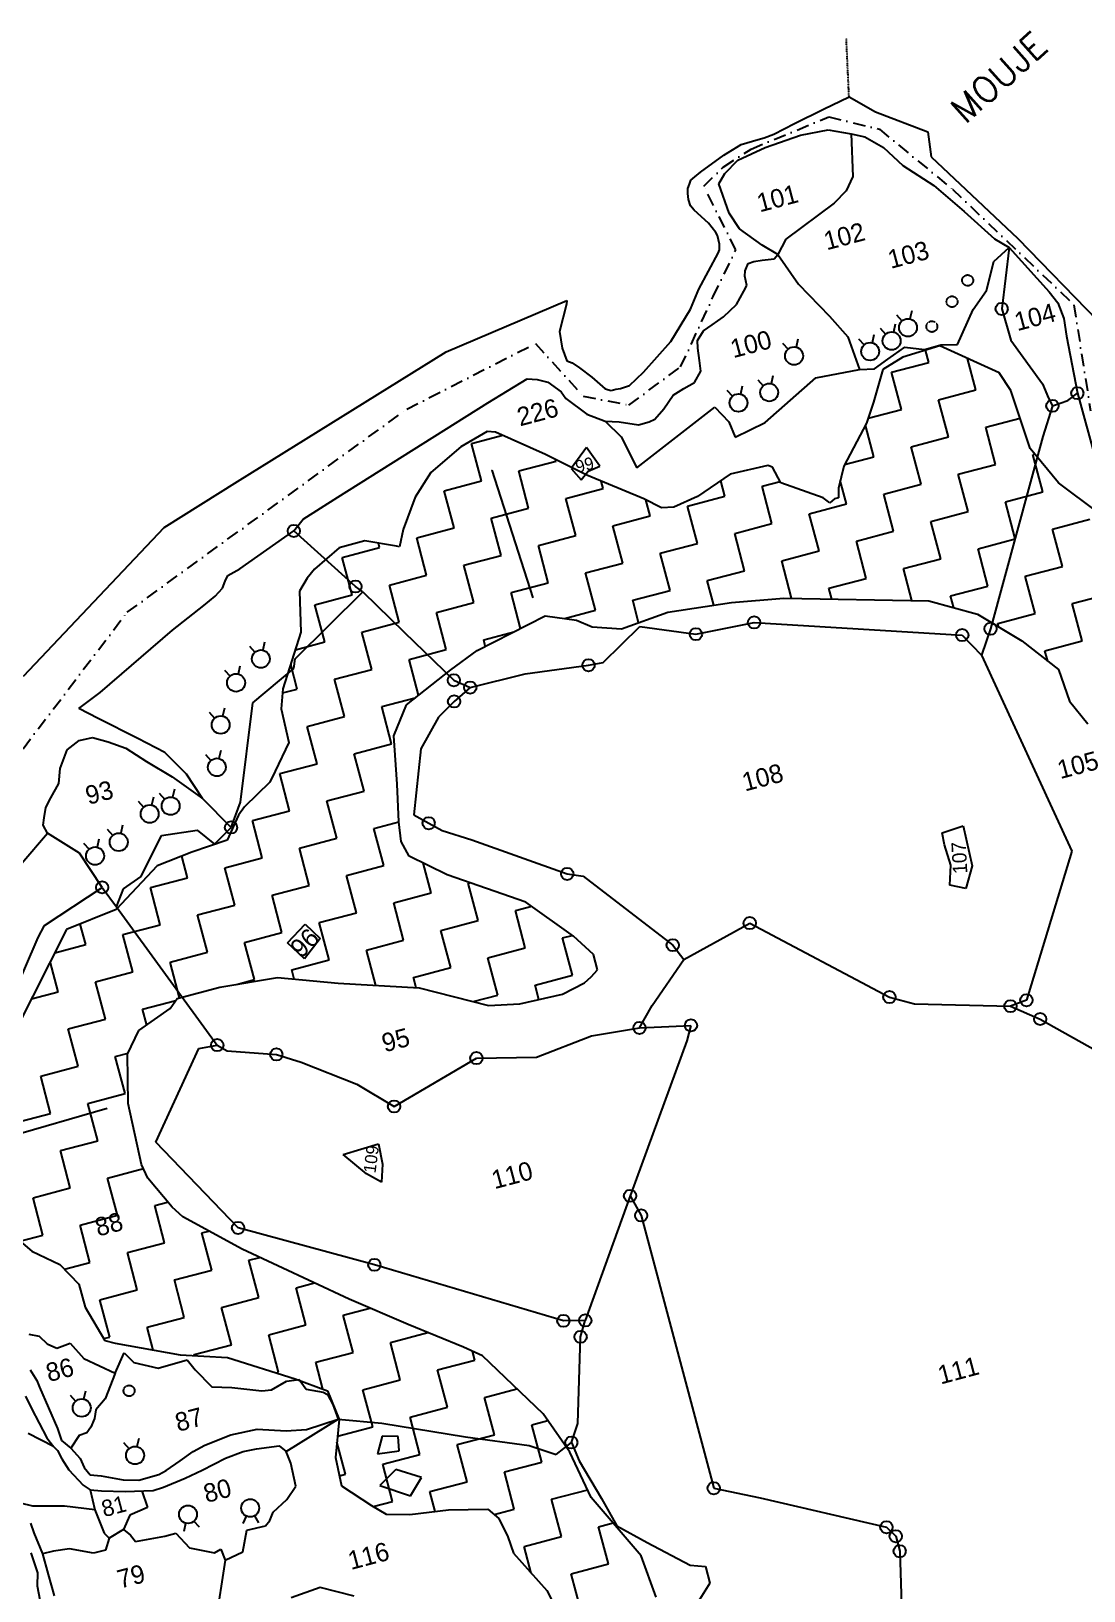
# Model space of a CAD drawing. Header units: metres. Extents: x 330937 to 336084, y 1797906 to 1802493.
# Drawn here: x 333098 to 334177, y 1800894 to 1802493 of the extents above; entities that cross this region are included whole.
import ezdxf
from ezdxf.enums import TextEntityAlignment as Align

# ---------------------------------------------------------------- set-up
doc = ezdxf.new("R2010")
doc.units = ezdxf.units.M
doc.header["$MEASUREMENT"] = 0
for name, pattern in [('ACAD_ISO02W100', [15, 12, -3]), ('DASHDOT', [25.4, 12.7, -6.35, 0, -6.35]), ('DIVIDE', [31.75, 12.7, -6.35, 0, -6.35, 0, -6.35])]:
    doc.linetypes.add(name, pattern=pattern)
for name, color, linetype in [('OFF', 1, 'Continuous'), ('POLY_HATCH', 12, 'Continuous'), ('POLY_PARCEL', 6, 'Continuous'), ('POLY_WATER', 4, 'Continuous'), ('SYM_ABADI', 1, 'Continuous'), ('SYM_ARROW', 1, 'Continuous'), ('TEXT_MAPOUT', 7, 'Continuous'), ('TEXT_PARCEL', 7, 'Continuous'), ('V_BOUND_STREAM_LINE', 7, 'DASHDOT'), ('V_DIVIDE_LINE', 7, 'DIVIDE')]:
    doc.layers.add(name, color=color, linetype=linetype)
doc.styles.get("Standard").update_dxf_attribs({"font": 'simplex.shx'})
doc.styles.add('TEXT_MAP', font='', dxfattribs={"height": 0.4})
doc.styles.get('TEXT_MAP').set_extended_font_data('Kruti Dev 050')

msp = doc.modelspace()

# ---------------------------------------------------------------- linework, layer by layer
for p, q in [((333985.2, 1802201.9), (333990.8, 1802195.7)), ((334000.8, 1802206), (333999, 1802197.8)), ((333962.1, 1802181.6), (333960.2, 1802173.4)), ((333968.4, 1802188.3), (333974, 1802182.1)), ((333984, 1802192.5), (333982.2, 1802184.3)), ((333868.4, 1802173), (333874.1, 1802166.7)), ((333884.1, 1802177.1), (333882.2, 1802168.9)), ((333946.4, 1802177.5), (333952.1, 1802171.3)), ((333842.9, 1802135.5), (333848.5, 1802129.3)), ((333858.5, 1802139.6), (333856.7, 1802131.4)), ((333811.4, 1802124.8), (333817, 1802118.6)), ((333827, 1802128.9), (333825.2, 1802120.7)), ((333321.6, 1801862.2), (333327.2, 1801856)), ((333337.2, 1801866.4), (333335.4, 1801858.2)), ((333296.2, 1801837.8), (333301.8, 1801831.6)), ((333311.8, 1801841.9), (333310, 1801833.7)), ((333280.4, 1801794.6), (333286, 1801788.4)), ((333296, 1801798.8), (333294.2, 1801790.6)), ((333276.5, 1801751.1), (333282.2, 1801744.9)), ((333292.2, 1801755.3), (333290.3, 1801747.1)), ((333244.8, 1801715.5), (333242.9, 1801707.3)), ((333207.6, 1801703.4), (333213.2, 1801697.1)), ((333223.2, 1801707.5), (333221.4, 1801699.3)), ((333229.1, 1801711.4), (333234.8, 1801705.2)), ((333175.9, 1801674.5), (333181.5, 1801668.2)), ((333191.5, 1801678.6), (333189.7, 1801670.4)), ((333151.6, 1801660.2), (333157.3, 1801654)), ((333167.3, 1801664.3), (333165.4, 1801656.1)), ((333137.8, 1801094.4), (333143.5, 1801088.1)), ((333153.5, 1801098.5), (333151.6, 1801090.3)), ((333192.5, 1801045.6), (333198.2, 1801039.4)), ((333208.2, 1801049.7), (333206.4, 1801041.5)), ((333254.7, 1800954.9), (333256.6, 1800963.1)), ((333270.4, 1800958.9), (333264.8, 1800965.2)), ((333315.1, 1800962.7), (333318.6, 1800970.3)), ((333331.3, 1800963.4), (333327.1, 1800970.6))]:
    msp.add_line(p, q)
at = {"linetype": 'ACAD_ISO02W100', "ltscale": 0.03}
for centre in [(334058.2, 1802237.3), (334042.2, 1802215.5), (334021.5, 1802190), (333198.3, 1801098.8)]:
    msp.add_circle(centre, 5.61, dxfattribs=at)
for centre, radius in [((334093.1, 1802208.1), 6.28), ((333997, 1802188.9), 9.19), ((333980.2, 1802175.3), 9.19), ((333880.2, 1802159.9), 9.19), ((333958.2, 1802164.4), 9.19), ((333854.7, 1802122.5), 9.19), ((333823.2, 1802111.8), 9.19), ((334145.1, 1802108.7), 6.28), ((334170.7, 1802121.7), 6.28), ((333367.2, 1801980.4), 6.28), ((333430.5, 1801923.5), 6.28), ((333839.2, 1801886.7), 6.28), ((333779.6, 1801874.6), 6.28), ((334052.7, 1801873.7), 6.28), ((334081.6, 1801880.2), 6.28), ((333333.4, 1801849.2), 9.19), ((333669.5, 1801842.7), 6.28), ((333308, 1801824.8), 9.19), ((333531.3, 1801827.3), 6.28), ((333531.6, 1801805.6), 6.28), ((333548.1, 1801819.8), 6.28), ((333292.2, 1801781.6), 9.19), ((333288.3, 1801738.1), 9.19), ((333219.4, 1801690.3), 9.19), ((333240.9, 1801698.4), 9.19), ((333302.8, 1801676.5), 6.28), ((333505.5, 1801680.7), 6.28), ((333187.7, 1801661.4), 9.19), ((333163.4, 1801647.2), 9.19), ((333647.6, 1801628.8), 6.28), ((333170.7, 1801615), 6.28), ((333834.7, 1801578.4), 6.28), ((333755.8, 1801555.7), 6.28), ((333978, 1801502.5), 6.28), ((334102.1, 1801493.2), 6.28), ((334118.5, 1801499.2), 6.28), ((333721.7, 1801470.9), 6.28), ((333774.5, 1801473.5), 6.28), ((334132.6, 1801480), 6.28), ((333288.7, 1801453.3), 6.28), ((333349.3, 1801443.7), 6.28), ((333554.4, 1801439.9), 6.28), ((333470, 1801390.3), 6.28), ((333712, 1801298.7), 6.28), ((333723.4, 1801278.6), 6.28), ((333310, 1801265.8), 6.28), ((333449.8, 1801227.9), 6.28), ((333643.6, 1801170.5), 6.28), ((333666.1, 1801171), 6.28), ((333661.3, 1801154.1), 6.28), ((333149.7, 1801081.3), 9.19), ((333651.8, 1801045.8), 6.28), ((333204.4, 1801032.6), 9.19), ((333797.8, 1800998.8), 6.28), ((333258.7, 1800972), 9.19), ((333322.5, 1800978.6), 9.19), ((333974.9, 1800958.9), 6.28), ((333984.5, 1800949.6), 6.28), ((333988.5, 1800934.3), 6.28)]:
    msp.add_circle(centre, radius)
at = {"layer": 'OFF'}
for p, q in [((333523.4, 1802164), (333647.3, 1802216.7)), ((333359.3, 1801036.5), (333412.7, 1801069.7))]:
    msp.add_line(p, q, dxfattribs=at)
at = {"layer": 'POLY_HATCH'}
for p, q in [((334029.6, 1802170.1), (333991.8, 1802158.7)), ((334090.5, 1802142.5), (334029.6, 1802170.1)), ((333971.1, 1802146.1), (333961.6, 1802112.6)), ((333991.8, 1802158.7), (333971.1, 1802146.1)), ((334102.4, 1802124.5), (334090.5, 1802142.5)), ((334122.3, 1802065), (334102.4, 1802124.5)), ((333961.6, 1802112.6), (333954.6, 1802091.1)), ((333565.5, 1802082.3), (333538.6, 1802066.7)), ((333574.1, 1802081.8), (333565.5, 1802082.3)), ((333954.6, 1802091.1), (333931.1, 1802046.8)), ((333538.6, 1802066.7), (333507.6, 1802040.2)), ((333625.4, 1802058.7), (333574.1, 1802081.8)), ((333667.7, 1802037.5), (333625.4, 1802058.7)), ((334151.5, 1802029.6), (334122.3, 1802065)), ((333507.6, 1802040.2), (333491.7, 1802014.9)), ((333726.2, 1802013.5), (333667.7, 1802037.5)), ((333814.8, 1802038.6), (333781.3, 1802015.6)), ((333853.3, 1802047.4), (333814.8, 1802038.6)), ((333858, 1802045.8), (333853.3, 1802047.4)), ((333866.5, 1802029.7), (333858, 1802045.8)), ((333931.1, 1802046.8), (333925.8, 1802024.3)), ((333910, 1802014.4), (333866.5, 1802029.7)), ((333925.8, 1802024.3), (333925.6, 1802014.3)), ((334191.9, 1801999.5), (334151.5, 1802029.6)), ((333491.7, 1802014.9), (333479.2, 1801982)), ((333744.2, 1802004.2), (333726.2, 1802013.5)), ((333756.8, 1802004.7), (333744.2, 1802004.2)), ((333781.3, 1802015.6), (333756.8, 1802004.7)), ((333917, 1802009.3), (333910, 1802014.4)), ((333921.6, 1802013.3), (333917, 1802009.3)), ((333925.6, 1802014.3), (333921.6, 1802013.3)), ((333440, 1801970.2), (333413.7, 1801963.2)), ((333472.5, 1801964.7), (333440, 1801970.2)), ((333479.2, 1801982), (333475.5, 1801964.1)), ((333413.7, 1801963.2), (333388.5, 1801941.1)), ((333475.5, 1801964.1), (333472.5, 1801964.7)), ((333388.5, 1801941.1), (333381, 1801932)), ((333381, 1801932), (333373.2, 1801918.7)), ((333373.2, 1801918.7), (333374.5, 1801876.8)), ((333750.9, 1801897), (333815.9, 1801907.2)), ((333815.9, 1801907.2), (333869.8, 1801911.6)), ((333869.8, 1801911.6), (334018.3, 1801908.7)), ((334018.3, 1801908.7), (334068.4, 1801895.2)), ((333555.3, 1801858), (333624.9, 1801893.3)), ((333624.9, 1801893.3), (333657.1, 1801889.1)), ((333703.2, 1801880.2), (333750.9, 1801897)), ((334068.4, 1801895.2), (334113.7, 1801867.7)), ((333374.5, 1801876.8), (333356.1, 1801818.4)), ((333657.1, 1801889.1), (333673, 1801882.1)), ((333673, 1801882.1), (333703.2, 1801880.2)), ((334113.7, 1801867.7), (334151.2, 1801838.2)), ((333528.1, 1801838.1), (333555.3, 1801858)), ((333482.6, 1801802.1), (333528.1, 1801838.1)), ((334151.2, 1801838.2), (334162.5, 1801805.9)), ((333356.1, 1801818.4), (333354.4, 1801798.2)), ((333354.4, 1801798.2), (333362.1, 1801763.6)), ((333469.8, 1801770.5), (333482.6, 1801802.1)), ((334162.5, 1801805.9), (334181.4, 1801782.7)), ((333362.1, 1801763.6), (333348, 1801734)), ((333473.1, 1801720.7), (333469.8, 1801770.5)), ((333348, 1801734), (333342.6, 1801722.7)), ((333342.6, 1801722.7), (333316.8, 1801697.5)), ((333474.8, 1801682.3), (333473.1, 1801720.7)), ((333310.6, 1801688.9), (333299, 1801663.3)), ((333316.8, 1801697.5), (333310.6, 1801688.9)), ((333477.4, 1801661.9), (333474.8, 1801682.3)), ((333262.8, 1801650.9), (333227, 1801637.1)), ((333299, 1801663.3), (333262.8, 1801650.9)), ((333485.5, 1801647.1), (333477.4, 1801661.9)), ((333227, 1801637.1), (333185.2, 1801592.3)), ((333524.5, 1801627.8), (333485.5, 1801647.1)), ((333605.2, 1801599.9), (333524.5, 1801627.8)), ((333185.2, 1801592.3), (333134.2, 1801571.7)), ((333654, 1801564.9), (333605.2, 1801599.9)), ((333134.2, 1801571.7), (333064.6, 1801435)), ((333674.4, 1801546.3), (333654, 1801564.9)), ((333678.6, 1801530.5), (333674.4, 1801546.3)), ((333291.2, 1801512.5), (333350.6, 1801522.6)), ((333350.6, 1801522.6), (333412.8, 1801516.6)), ((333665.2, 1801517.1), (333672.1, 1801523.2)), ((333672.1, 1801523.2), (333678.6, 1801530.5)), ((333247.7, 1801501), (333291.2, 1801512.5)), ((333412.8, 1801516.6), (333495.9, 1801511.8)), ((333495.9, 1801511.8), (333567, 1801493.9)), ((333642.9, 1801505.6), (333665.2, 1801517.1)), ((333208.4, 1801468.1), (333240.5, 1801490.7)), ((333240.5, 1801490.7), (333247.7, 1801501)), ((333567, 1801493.9), (333599, 1801495.4)), ((333599, 1801495.4), (333642.9, 1801505.6)), ((333196.5, 1801443.8), (333208.4, 1801468.1)), ((333197.2, 1801393.3), (333196.5, 1801443.8)), ((333210.9, 1801330.7), (333197.2, 1801393.3)), ((333217.4, 1801316.9), (333210.9, 1801330.7)), ((333242.3, 1801286.9), (333217.4, 1801316.9)), ((333253.3, 1801277.1), (333242.3, 1801286.9)), ((333314.3, 1801243.9), (333253.3, 1801277.1)), ((333082, 1801255.8), (333098.4, 1801241.8)), ((333098.4, 1801241.8), (333127.4, 1801228.3)), ((333423.8, 1801192.9), (333314.3, 1801243.9)), ((333127.4, 1801228.3), (333146.8, 1801208.1)), ((333146.8, 1801208.1), (333153.1, 1801184.4)), ((333484.4, 1801166.6), (333423.8, 1801192.9)), ((333153.1, 1801184.4), (333173.4, 1801150.3)), ((333541.3, 1801143.6), (333484.4, 1801166.6)), ((333173.4, 1801150.3), (333184, 1801147.5)), ((333184, 1801147.5), (333250.7, 1801135.6)), ((333560.6, 1801134.6), (333541.3, 1801143.6)), ((333250.7, 1801135.6), (333299.3, 1801132.9)), ((333299.3, 1801132.9), (333368.7, 1801111.2)), ((333622.9, 1801075), (333560.6, 1801134.6)), ((333368.7, 1801111.2), (333401.7, 1801098.8)), ((333401.7, 1801098.8), (333413.6, 1801069.5)), ((333650.2, 1801035.8), (333622.9, 1801075)), ((333413.6, 1801069.5), (333409.9, 1801030.5)), ((333409.9, 1801030.5), (333416.2, 1801001.2)), ((333672.3, 1800989.5), (333650.2, 1801035.8)), ((333416.2, 1801001.2), (333446.9, 1800981.1)), ((333446.9, 1800981.1), (333461.9, 1800972.4)), ((333723.4, 1800929.7), (333672.3, 1800989.5)), ((333461.9, 1800972.4), (333486.1, 1800971.8)), ((333486.1, 1800971.8), (333525.7, 1800976.6)), ((333525.7, 1800976.6), (333566.3, 1800977.5)), ((333566.3, 1800977.5), (333577.4, 1800967.7)), ((333577.4, 1800967.7), (333586.6, 1800949)), ((333586.6, 1800949), (333592.4, 1800932.3)), ((333592.4, 1800932.3), (333626.5, 1800893.9)), ((333738.9, 1800887.3), (333723.4, 1800929.7)), ((333394.2, 1800897.2), (333364.6, 1800886.6)), ((333429.1, 1800888.2), (333394.2, 1800897.2)), ((333626.5, 1800893.9), (333635, 1800877.8))]:
    msp.add_line(p, q, dxfattribs=at)
at = {"layer": 'POLY_HATCH', "linetype": 'Continuous'}
for p, q in [((334018.3, 1802153.2), (334015, 1802165.7)), ((333980.1, 1802143.1), (334018.3, 1802153.2)), ((334066.6, 1802125.1), (334058.1, 1802157.2)), ((333990.2, 1802104.9), (333980.1, 1802143.1)), ((334028.4, 1802115), (334066.6, 1802125.1)), ((334038.5, 1802076.8), (334028.4, 1802115)), ((333956.2, 1802095.9), (333990.2, 1802104.9)), ((333962.1, 1802056.5), (333953.5, 1802088.9)), ((334076.7, 1802086.9), (334111.9, 1802096.2)), ((334086.8, 1802048.6), (334076.7, 1802086.9)), ((333549.5, 1802070), (333581.4, 1802078.5)), ((333559.6, 1802031.8), (333549.5, 1802070)), ((334000.3, 1802066.6), (334038.5, 1802076.8)), ((334010.4, 1802028.4), (334000.3, 1802066.6)), ((333597.8, 1802041.9), (333636.1, 1802052.1)), ((333636.1, 1802052.1), (333635.7, 1802053.6)), ((333932, 1802048.6), (333962.1, 1802056.5)), ((334125.1, 1802058.8), (334127.1, 1802059.3)), ((334135.2, 1802020.5), (334125.1, 1802058.8)), ((333608, 1802003.7), (333597.8, 1802041.9)), ((334048.6, 1802038.5), (334086.8, 1802048.6)), ((334058.7, 1802000.3), (334048.6, 1802038.5)), ((333521.4, 1802021.7), (333559.6, 1802031.8)), ((333531.5, 1801983.5), (333521.4, 1802021.7)), ((333646.2, 1802013.8), (333684.4, 1802023.9)), ((333684.4, 1802023.9), (333682.4, 1802031.5)), ((333809.2, 1802016.1), (333805, 1802031.9)), ((333847.4, 1802026.2), (333865.8, 1802031)), ((333857.5, 1801988), (333847.4, 1802026.2)), ((333934, 1802008.2), (333927.6, 1802032.1)), ((333972.2, 1802018.3), (334010.4, 1802028.4)), ((333982.3, 1801980.1), (333972.2, 1802018.3)), ((334097, 1802010.4), (334135.2, 1802020.5)), ((333569.7, 1801993.6), (333608, 1802003.7)), ((333656.3, 1801975.6), (333646.2, 1802013.8)), ((333732.7, 1801995.8), (333728.3, 1802012.4)), ((333771, 1802006), (333809.2, 1802016.1)), ((333781.1, 1801967.7), (333771, 1802006)), ((333895.7, 1801998.1), (333934, 1802008.2)), ((334107.1, 1801972.2), (334097, 1802010.4)), ((333579.9, 1801955.4), (333569.7, 1801993.6)), ((333694.5, 1801985.7), (333732.7, 1801995.8)), ((333819.3, 1801977.8), (333857.5, 1801988)), ((333905.9, 1801959.9), (333895.7, 1801998.1)), ((334020.5, 1801990.2), (334058.7, 1802000.3)), ((334030.6, 1801952), (334020.5, 1801990.2)), ((334145.3, 1801982.3), (334183.5, 1801992.4)), ((333493.3, 1801973.4), (333531.5, 1801983.5)), ((333503.4, 1801935.2), (333493.3, 1801973.4)), ((333618.1, 1801965.5), (333656.3, 1801975.6)), ((333704.6, 1801947.5), (333694.5, 1801985.7)), ((333829.4, 1801939.6), (333819.3, 1801977.8)), ((333944.1, 1801970), (333982.3, 1801980.1)), ((334068.9, 1801962.1), (334107.1, 1801972.2)), ((334155.4, 1801944.1), (334145.3, 1801982.3)), ((333416.9, 1801953.1), (333455.1, 1801963.3)), ((333455.1, 1801963.3), (333453.9, 1801967.9)), ((333541.6, 1801945.3), (333579.9, 1801955.4)), ((333628.2, 1801927.3), (333618.1, 1801965.5)), ((333742.9, 1801957.6), (333781.1, 1801967.7)), ((333753, 1801919.4), (333742.9, 1801957.6)), ((333867.6, 1801949.7), (333905.9, 1801959.9)), ((333954.2, 1801931.7), (333944.1, 1801970)), ((334079, 1801923.9), (334068.9, 1801962.1)), ((333427, 1801914.9), (333416.9, 1801953.1)), ((333551.7, 1801907), (333541.6, 1801945.3)), ((333666.4, 1801937.4), (333704.6, 1801947.5)), ((333791.2, 1801929.5), (333829.4, 1801939.6)), ((333877.7, 1801911.5), (333867.6, 1801949.7)), ((333992.4, 1801941.9), (334030.6, 1801952)), ((334001.1, 1801909), (333992.4, 1801941.9)), ((334117.2, 1801934), (334155.4, 1801944.1)), ((333465.2, 1801925), (333503.4, 1801935.2)), ((333475.3, 1801886.8), (333465.2, 1801925)), ((333590, 1801917.2), (333628.2, 1801927.3)), ((333676.5, 1801899.2), (333666.4, 1801937.4)), ((333797.8, 1801904.4), (333791.2, 1801929.5)), ((333916, 1801921.6), (333954.2, 1801931.7)), ((334040.7, 1801913.8), (334079, 1801923.9)), ((334127.3, 1801895.8), (334117.2, 1801934)), ((333388.7, 1801904.8), (333427, 1801914.9)), ((333513.5, 1801896.9), (333551.7, 1801907)), ((333599.7, 1801880.5), (333590, 1801917.2)), ((333714.7, 1801909.3), (333753, 1801919.4)), ((333720.8, 1801886.4), (333714.7, 1801909.3)), ((333877.5, 1801911.4), (333877.7, 1801911.5)), ((333918.9, 1801910.6), (333916, 1801921.6)), ((334043.9, 1801901.7), (334040.7, 1801913.8)), ((334165.5, 1801905.9), (334203.7, 1801916)), ((333398.9, 1801866.6), (333388.7, 1801904.8)), ((333523.6, 1801858.7), (333513.5, 1801896.9)), ((333644.7, 1801890.7), (333676.5, 1801899.2)), ((334089.1, 1801885.6), (334127.3, 1801895.8)), ((334175.6, 1801867.7), (334165.5, 1801905.9)), ((333437.1, 1801876.7), (333475.3, 1801886.8)), ((333447.2, 1801838.5), (333437.1, 1801876.7)), ((333561.9, 1801868.8), (333592.8, 1801877)), ((334090, 1801882.1), (334089.1, 1801885.6)), ((333368.8, 1801858.6), (333398.9, 1801866.6)), ((333485.4, 1801848.6), (333523.6, 1801858.7)), ((333563.6, 1801862.2), (333561.9, 1801868.8)), ((334137.4, 1801857.5), (334175.6, 1801867.7)), ((333370.8, 1801818.3), (333364, 1801843.6)), ((333495.1, 1801812), (333485.4, 1801848.6)), ((334140.3, 1801846.8), (334137.4, 1801857.5)), ((333409, 1801828.4), (333447.2, 1801838.5)), ((333419.1, 1801790.1), (333409, 1801828.4)), ((333355.7, 1801814.3), (333370.8, 1801818.3)), ((333457.3, 1801800.3), (333491.8, 1801809.4)), ((333467.4, 1801762), (333457.3, 1801800.3)), ((333380.9, 1801780), (333419.1, 1801790.1)), ((333391, 1801741.8), (333380.9, 1801780)), ((333429.2, 1801751.9), (333467.4, 1801762)), ((333439.3, 1801713.7), (333429.2, 1801751.9)), ((333352.8, 1801731.7), (333391, 1801741.8)), ((333362.9, 1801693.5), (333352.8, 1801731.7)), ((333401.1, 1801703.6), (333439.3, 1801713.7)), ((333411.2, 1801665.4), (333401.1, 1801703.6)), ((333324.7, 1801683.4), (333362.9, 1801693.5)), ((333334.8, 1801645.1), (333324.7, 1801683.4)), ((333449.4, 1801675.5), (333474.8, 1801682.2)), ((333459.5, 1801637.3), (333449.4, 1801675.5)), ((333373, 1801655.3), (333411.2, 1801665.4)), ((333383.1, 1801617), (333373, 1801655.3)), ((333258.3, 1801624.9), (333252.5, 1801646.9)), ((333296.5, 1801635), (333334.8, 1801645.1)), ((333306.7, 1801596.8), (333296.5, 1801635)), ((333421.3, 1801627.1), (333459.5, 1801637.3)), ((333507.9, 1801609.2), (333499.7, 1801640.1)), ((333220.1, 1801614.8), (333258.3, 1801624.9)), ((333431.4, 1801588.9), (333421.3, 1801627.1)), ((333546.1, 1801619.3), (333547.8, 1801619.7)), ((333556.2, 1801581), (333546.1, 1801619.3)), ((333230.2, 1801576.6), (333220.1, 1801614.8)), ((333344.9, 1801606.9), (333383.1, 1801617)), ((333355, 1801568.7), (333344.9, 1801606.9)), ((333469.7, 1801599), (333507.9, 1801609.2)), ((333268.4, 1801586.7), (333306.7, 1801596.8)), ((333278.6, 1801548.5), (333268.4, 1801586.7)), ((333393.2, 1801578.8), (333431.4, 1801588.9)), ((333479.8, 1801560.8), (333469.7, 1801599)), ((333594.4, 1801591.2), (333611.2, 1801595.6)), ((333604.6, 1801552.9), (333594.4, 1801591.2)), ((333153.8, 1801556.3), (333148.2, 1801577.4)), ((333192, 1801566.5), (333230.2, 1801576.6)), ((333403.3, 1801540.6), (333393.2, 1801578.8)), ((333518, 1801570.9), (333556.2, 1801581)), ((333528.1, 1801532.7), (333518, 1801570.9)), ((333122.1, 1801548), (333153.8, 1801556.3)), ((333202.1, 1801528.2), (333192, 1801566.5)), ((333316.8, 1801558.6), (333355, 1801568.7)), ((333326.9, 1801520.4), (333316.8, 1801558.6)), ((333441.6, 1801550.7), (333479.8, 1801560.8)), ((333642.8, 1801563.1), (333652.8, 1801565.7)), ((333652.9, 1801524.8), (333642.8, 1801563.1)), ((333125.7, 1801508), (333117.5, 1801538.9)), ((333240.3, 1801538.4), (333278.6, 1801548.5)), ((333250, 1801501.7), (333240.3, 1801538.4)), ((333365.1, 1801530.5), (333403.3, 1801540.6)), ((333451.2, 1801514.4), (333441.6, 1801550.7)), ((333566.3, 1801542.8), (333604.6, 1801552.9)), ((333576.4, 1801504.6), (333566.3, 1801542.8)), ((333163.9, 1801518.1), (333202.1, 1801528.2)), ((333367.6, 1801521), (333365.1, 1801530.5)), ((333489.9, 1801522.6), (333528.1, 1801532.7)), ((333492.7, 1801512), (333489.9, 1801522.6)), ((333614.7, 1801514.7), (333652.9, 1801524.8)), ((333098.1, 1801500.7), (333125.7, 1801508)), ((333174, 1801479.9), (333163.9, 1801518.1)), ((333308.4, 1801515.5), (333326.9, 1801520.4)), ((333618.6, 1801499.9), (333614.7, 1801514.7)), ((333212.2, 1801490), (333246.3, 1801499)), ((333551.1, 1801497.9), (333576.4, 1801504.6)), ((333135.8, 1801469.8), (333174, 1801479.9)), ((333216.5, 1801473.8), (333212.2, 1801490)), ((333145.9, 1801431.6), (333135.8, 1801469.8)), ((333184.1, 1801441.7), (333197.2, 1801445.1)), ((333107.7, 1801421.5), (333145.9, 1801431.6)), ((333194.2, 1801403.5), (333184.1, 1801441.7)), ((333117.8, 1801383.2), (333107.7, 1801421.5)), ((333156, 1801393.3), (333194.2, 1801403.5)), ((333079.6, 1801373.1), (333117.8, 1801383.2)), ((333166.1, 1801355.1), (333156, 1801393.3)), ((333127.9, 1801345), (333166.1, 1801355.1)), ((333138, 1801306.8), (333127.9, 1801345)), ((333176.2, 1801316.9), (333212.9, 1801326.6)), ((333186.4, 1801278.7), (333176.2, 1801316.9)), ((333099.8, 1801296.7), (333138, 1801306.8)), ((333109.9, 1801258.5), (333099.8, 1801296.7)), ((333224.6, 1801288.8), (333237.8, 1801292.3)), ((333234.7, 1801250.6), (333224.6, 1801288.8)), ((333148.1, 1801268.6), (333186.4, 1801278.7)), ((333158.2, 1801230.3), (333148.1, 1801268.6)), ((333086.2, 1801252.2), (333109.9, 1801258.5)), ((333196.5, 1801240.5), (333234.7, 1801250.6)), ((333272.9, 1801260.7), (333280, 1801262.6)), ((333283, 1801222.5), (333272.9, 1801260.7)), ((333206.6, 1801202.2), (333196.5, 1801240.5)), ((333321.2, 1801232.6), (333332.3, 1801235.5)), ((333132.1, 1801223.4), (333158.2, 1801230.3)), ((333244.8, 1801212.4), (333283, 1801222.5)), ((333331.4, 1801194.4), (333321.2, 1801232.6)), ((333254.9, 1801174.1), (333244.8, 1801212.4)), ((333369.6, 1801204.5), (333388.3, 1801209.4)), ((333379.7, 1801166.3), (333369.6, 1801204.5)), ((333168.4, 1801192.1), (333206.6, 1801202.2)), ((333178.5, 1801153.9), (333168.4, 1801192.1)), ((333293.1, 1801184.2), (333331.4, 1801194.4)), ((333216.7, 1801164), (333254.9, 1801174.1)), ((333303.3, 1801146), (333293.1, 1801184.2)), ((333417.9, 1801176.4), (333445.2, 1801183.6)), ((333428, 1801138.1), (333417.9, 1801176.4)), ((333222.9, 1801140.5), (333216.7, 1801164)), ((333341.5, 1801156.1), (333379.7, 1801166.3)), ((333351.6, 1801117.9), (333341.5, 1801156.1)), ((333466.3, 1801148.3), (333504.5, 1801158.4)), ((333504.5, 1801158.4), (333504.4, 1801158.5)), ((333172.2, 1801152.3), (333178.5, 1801153.9)), ((333265, 1801135.9), (333303.3, 1801146)), ((333476.4, 1801110), (333466.3, 1801148.3)), ((333552.8, 1801130.3), (333550.4, 1801139.4)), ((333265.3, 1801134.8), (333265, 1801135.9)), ((333389.8, 1801128), (333428, 1801138.1)), ((333397.1, 1801100.5), (333389.8, 1801128)), ((333514.6, 1801120.2), (333552.8, 1801130.3)), ((333349.2, 1801117.3), (333351.6, 1801117.9)), ((333438.1, 1801099.9), (333476.4, 1801110)), ((333524.7, 1801081.9), (333514.6, 1801120.2)), ((333448.3, 1801061.7), (333438.1, 1801099.9)), ((333562.9, 1801092), (333596, 1801100.8)), ((333573, 1801053.8), (333562.9, 1801092)), ((333486.5, 1801071.8), (333524.7, 1801081.9)), ((333411.9, 1801052.1), (333448.3, 1801061.7)), ((333496.6, 1801033.6), (333486.5, 1801071.8)), ((333611.3, 1801063.9), (333627.6, 1801068.3)), ((333621.4, 1801025.7), (333611.3, 1801063.9)), ((333420.2, 1801013.4), (333411.4, 1801046.5)), ((333534.8, 1801043.7), (333573, 1801053.8)), ((333544.9, 1801005.5), (333534.8, 1801043.7)), ((333458.4, 1801023.5), (333496.6, 1801033.6)), ((333413.9, 1801011.7), (333420.2, 1801013.4)), ((333468.5, 1800985.3), (333458.4, 1801023.5)), ((333583.2, 1801015.6), (333621.4, 1801025.7)), ((333593.3, 1800977.4), (333583.2, 1801015.6)), ((333506.7, 1800995.4), (333544.9, 1801005.5)), ((333512.1, 1800974.9), (333506.7, 1800995.4)), ((333631.5, 1800987.5), (333668.6, 1800997.3)), ((333448.7, 1800980), (333468.5, 1800985.3)), ((333641.6, 1800949.3), (333631.5, 1800987.5)), ((333572.7, 1800971.9), (333593.3, 1800977.4)), ((333679.8, 1800959.4), (333694.7, 1800963.3)), ((333603.4, 1800939.2), (333641.6, 1800949.3)), ((333689.9, 1800921.2), (333679.8, 1800959.4)), ((333610.6, 1800911.7), (333603.4, 1800939.2)), ((333651.7, 1800911.1), (333689.9, 1800921.2)), ((333661.8, 1800872.8), (333651.7, 1800911.1))]:
    msp.add_line(p, q, dxfattribs=at)
at = {"layer": 'POLY_PARCEL'}
for p, q in [((333938.7, 1802387.5), (333940.3, 1802343.9)), ((333940.3, 1802343.9), (333933.5, 1802329.3)), ((333933.5, 1802329.3), (333921.4, 1802316.5)), ((333921.4, 1802316.5), (333871.8, 1802279.6)), ((333871.8, 1802279.6), (333863.7, 1802263.8)), ((333863.7, 1802263.8), (333884.7, 1802233.4)), ((334085.1, 1802256.7), (334100.7, 1802271.2)), ((334100.7, 1802271.2), (334093.1, 1802208.1)), ((334077.5, 1802226.8), (334085.1, 1802256.7)), ((333884.7, 1802233.4), (333916.5, 1802200.6)), ((334063.7, 1802207.6), (334077.5, 1802226.8)), ((333916.5, 1802200.6), (333935.2, 1802179.4)), ((334047.9, 1802171.5), (334063.7, 1802207.6)), ((334093.1, 1802208.1), (334102.4, 1802176.1)), ((333935.2, 1802179.4), (333947.4, 1802145.8)), ((333976.4, 1802156.7), (333993.7, 1802168.7)), ((333993.7, 1802168.7), (334013.9, 1802166.6)), ((334013.9, 1802166.6), (334030.8, 1802171.1)), ((334030.8, 1802171.1), (334047.9, 1802171.5)), ((334102.4, 1802176.1), (334134.9, 1802131.3)), ((333947.4, 1802145.8), (333962.7, 1802146.6)), ((333962.7, 1802146.6), (333976.4, 1802156.7)), ((333850.5, 1802091.7), (333902.5, 1802137.3)), ((333902.5, 1802137.3), (333947.4, 1802145.8)), ((334134.9, 1802131.3), (334141.2, 1802116.6)), ((334141.2, 1802116.6), (334145.1, 1802108.7)), ((334145.1, 1802108.7), (334160.9, 1802114.1)), ((334160.9, 1802114.1), (334170.7, 1802121.7)), ((333718.9, 1802045.1), (333798.8, 1802107.5)), ((333798.8, 1802107.5), (333813.3, 1802092.3)), ((334145.1, 1802108.7), (334135.2, 1802077.4)), ((333686.4, 1802093), (333702.9, 1802076.9)), ((333813.3, 1802092.3), (333819.8, 1802076.7)), ((333819.8, 1802076.7), (333850.5, 1802091.7)), ((333702.9, 1802076.9), (333718.9, 1802045.1)), ((334135.2, 1802077.4), (334081.6, 1801880.2)), ((333667.3, 1802066), (333651.7, 1802044.3)), ((333680.9, 1802046.9), (333667.3, 1802066)), ((333651.7, 1802044.3), (333661.8, 1802032.8)), ((333661.8, 1802032.8), (333669, 1802041.8)), ((333669, 1802041.8), (333680.9, 1802046.9)), ((333430.5, 1801923.5), (333367.2, 1801980.4)), ((333438.1, 1801917.9), (333430.5, 1801923.5)), ((333368.5, 1801849.4), (333438.1, 1801917.9)), ((333438.1, 1801917.9), (333480.4, 1801876.6)), ((333480.4, 1801876.6), (333531.3, 1801827.3)), ((333684.4, 1801845.7), (333722.2, 1801882.4)), ((333722.2, 1801882.4), (333779.6, 1801874.6)), ((333779.6, 1801874.6), (333839.2, 1801886.7)), ((333839.2, 1801886.7), (334052.7, 1801873.7)), ((334081.6, 1801880.2), (334072.4, 1801853.2)), ((334052.7, 1801873.7), (334072.4, 1801853.2)), ((333367.3, 1801839.5), (333368.5, 1801849.4)), ((333604.4, 1801833.8), (333669.5, 1801842.7)), ((333669.5, 1801842.7), (333684.4, 1801845.7)), ((334072.4, 1801853.2), (334165, 1801652.2)), ((333325.2, 1801804.2), (333367.3, 1801839.5)), ((333531.3, 1801827.3), (333548.1, 1801819.8)), ((333548.1, 1801819.8), (333604.4, 1801833.8)), ((333548.1, 1801819.8), (333531.6, 1801805.6)), ((333312.5, 1801702.5), (333325.2, 1801804.2)), ((333531.6, 1801805.6), (333515.6, 1801789.4)), ((333515.6, 1801789.4), (333497.4, 1801756.9)), ((333497.4, 1801756.9), (333490.3, 1801689.5)), ((333302.8, 1801676.5), (333312.5, 1801702.5)), ((333490.3, 1801689.5), (333505.5, 1801680.7)), ((333147.6, 1801650.2), (333114.5, 1801670.6)), ((333210.6, 1801626.1), (333231.6, 1801668.3)), ((333231.6, 1801668.3), (333268.2, 1801673.7)), ((333268.2, 1801673.7), (333285.8, 1801659.4)), ((333285.8, 1801659.4), (333302.8, 1801676.5)), ((333505.5, 1801680.7), (333519.5, 1801673.3)), ((333519.5, 1801673.3), (333549.7, 1801663.8)), ((334032.2, 1801670.9), (334053.6, 1801678.1)), ((334034.6, 1801658.6), (334032.2, 1801670.9)), ((334053.6, 1801678.1), (334062.9, 1801637.2)), ((333549.7, 1801663.8), (333647.6, 1801628.8)), ((334041, 1801637.8), (334034.6, 1801658.6)), ((334165, 1801652.2), (334118.5, 1801499.2)), ((333170.7, 1801615), (333147.6, 1801650.2)), ((334039.9, 1801617.4), (334041, 1801637.8)), ((334062.9, 1801637.2), (334056.2, 1801613.7)), ((333192.5, 1801613.3), (333210.6, 1801626.1)), ((333647.6, 1801628.8), (333664.1, 1801626.4)), ((333664.1, 1801626.4), (333755.8, 1801555.7)), ((333111.5, 1801576), (333170.7, 1801615)), ((333170.7, 1801615), (333185.4, 1801595.1)), ((333185.4, 1801595.1), (333192.5, 1801613.3)), ((334056.2, 1801613.7), (334039.9, 1801617.4)), ((333185.4, 1801595.1), (333288.7, 1801453.3)), ((333105.1, 1801563.7), (333111.5, 1801576)), ((333360.7, 1801558.1), (333378.9, 1801577.4)), ((333378.9, 1801577.4), (333394.4, 1801562.7)), ((333767, 1801541.1), (333834.7, 1801578.4)), ((333834.7, 1801578.4), (333978, 1801502.5)), ((333052.3, 1801441.3), (333105.1, 1801563.7)), ((333378.1, 1801541.7), (333360.7, 1801558.1)), ((333394.4, 1801562.7), (333378.1, 1801541.7)), ((333755.8, 1801555.7), (333767, 1801541.1)), ((333734.7, 1801493.8), (333767, 1801541.1)), ((333721.7, 1801470.9), (333734.7, 1801493.8)), ((333978, 1801502.5), (334003.8, 1801495.5)), ((334003.8, 1801495.5), (334102.1, 1801493.2)), ((334118.5, 1801499.2), (334102.1, 1801493.2)), ((334102.1, 1801493.2), (334132.6, 1801480)), ((334132.6, 1801480), (334197.8, 1801443.2)), ((333616.2, 1801440.7), (333672.6, 1801462.6)), ((333672.6, 1801462.6), (333721.7, 1801470.9)), ((333721.7, 1801470.9), (333774.5, 1801473.5)), ((333774.5, 1801473.5), (333770.2, 1801457.5)), ((333225.8, 1801353.6), (333269.9, 1801449.9)), ((333269.9, 1801449.9), (333288.7, 1801453.3)), ((333288.7, 1801453.3), (333298.8, 1801447.3)), ((333298.8, 1801447.3), (333349.3, 1801443.7)), ((333349.3, 1801443.7), (333374.9, 1801435.9)), ((333770.2, 1801457.5), (333712, 1801298.7)), ((333374.9, 1801435.9), (333431.9, 1801413.2)), ((333470, 1801390.3), (333554.4, 1801439.9)), ((333554.4, 1801439.9), (333616.2, 1801440.7)), ((333431.9, 1801413.2), (333470, 1801390.3)), ((333310, 1801265.8), (333225.8, 1801353.6)), ((333417.9, 1801340.9), (333454.2, 1801352)), ((333454.2, 1801352), (333458.2, 1801331.1)), ((333441.8, 1801321.1), (333417.9, 1801340.9)), ((333458.2, 1801331.1), (333457.2, 1801312.6)), ((333457.2, 1801312.6), (333441.8, 1801321.1)), ((333712, 1801298.7), (333666.1, 1801171)), ((333712, 1801298.7), (333723.4, 1801278.6)), ((333723.4, 1801278.6), (333797.8, 1800998.8)), ((333449.8, 1801227.9), (333310, 1801265.8)), ((333643.6, 1801170.5), (333449.8, 1801227.9)), ((333666.1, 1801171), (333643.6, 1801170.5)), ((333661.3, 1801154.1), (333666.1, 1801171)), ((333095.4, 1801156.8), (333106.1, 1801154.9)), ((333106.1, 1801154.9), (333114.4, 1801147)), ((333114.4, 1801147), (333124.2, 1801142.5)), ((333124.2, 1801142.5), (333137.7, 1801147.7)), ((333137.7, 1801147.7), (333152, 1801131.9)), ((333658.5, 1801065.4), (333661.3, 1801154.1)), ((333152, 1801131.9), (333184.1, 1801117)), ((333184.1, 1801117), (333193.4, 1801137.8)), ((333193.4, 1801137.8), (333203, 1801127.9)), ((333203, 1801127.9), (333228.1, 1801122)), ((333228.1, 1801122), (333257.8, 1801130.7)), ((333257.8, 1801130.7), (333266, 1801120.4)), ((333184.1, 1801117), (333173.9, 1801090.5)), ((333266, 1801120.4), (333283.1, 1801103)), ((333344.2, 1801099.7), (333359.8, 1801108.5)), ((333359.8, 1801108.5), (333372.6, 1801110.3)), ((333372.6, 1801110.3), (333379.9, 1801100.5)), ((333283.1, 1801103), (333303.6, 1801102.2)), ((333303.6, 1801102.2), (333334.3, 1801098.6)), ((333334.3, 1801098.6), (333344.2, 1801099.7)), ((333379.9, 1801100.5), (333397.4, 1801097.4)), ((333397.4, 1801097.4), (333401.7, 1801094.9)), ((333401.7, 1801094.9), (333407.1, 1801084.8)), ((333164.3, 1801079.4), (333162.8, 1801070.4)), ((333173.9, 1801090.5), (333164.3, 1801079.4)), ((333407.1, 1801084.8), (333412.7, 1801069.7)), ((333158.9, 1801061.6), (333154.9, 1801055.8)), ((333162.8, 1801070.4), (333158.9, 1801061.6)), ((333412.7, 1801069.7), (333457.5, 1801065.7)), ((333457.5, 1801065.7), (333543.3, 1801051.6)), ((333651.8, 1801045.8), (333658.5, 1801065.4)), ((333120.8, 1801041.8), (333094.9, 1801055.1)), ((333147.1, 1801053), (333138.6, 1801039.9)), ((333154.9, 1801055.8), (333147.1, 1801053)), ((333543.3, 1801051.6), (333608.7, 1801042.7)), ((333608.7, 1801042.7), (333636.1, 1801033.4)), ((333636.1, 1801033.4), (333651.8, 1801045.8)), ((333651.8, 1801045.8), (333659.7, 1801027.1)), ((333364, 1801024.6), (333359.3, 1801036.5)), ((333659.7, 1801027.1), (333682.6, 1800988.4)), ((333369.4, 1801000.9), (333364, 1801024.6)), ((333158.5, 1800997.1), (333163.1, 1800976.7)), ((333211.5, 1800996.1), (333217, 1800979)), ((333359.9, 1800987.2), (333369.4, 1801000.9)), ((333797.8, 1800998.8), (333845.6, 1800988.9)), ((333099.7, 1800980.5), (333087.1, 1800983.4)), ((333132.1, 1800980.4), (333099.7, 1800980.5)), ((333163.1, 1800976.7), (333132.1, 1800980.4)), ((333217, 1800979), (333199, 1800971.1)), ((333346.1, 1800974.3), (333359.9, 1800987.2)), ((333682.6, 1800988.4), (333698.4, 1800960.4)), ((333845.6, 1800988.9), (333974.9, 1800958.9)), ((333163.1, 1800976.7), (333172.8, 1800952.7)), ((333199, 1800971.1), (333192.5, 1800956.6)), ((333338.2, 1800960.3), (333342.7, 1800965.8)), ((333342.7, 1800965.8), (333346.1, 1800974.3)), ((333172.8, 1800952.7), (333178, 1800947.6)), ((333178, 1800947.6), (333174, 1800935.5)), ((333192.5, 1800956.6), (333178, 1800947.6)), ((333192.5, 1800956.6), (333199.7, 1800950.9)), ((333199.7, 1800950.9), (333204.7, 1800944.1)), ((333204.7, 1800944.1), (333234.9, 1800949.7)), ((333234.9, 1800949.7), (333246.1, 1800952.9)), ((333246.1, 1800952.9), (333260.1, 1800937.8)), ((333315, 1800933.5), (333318.9, 1800956)), ((333318.9, 1800956), (333338.2, 1800960.3)), ((333698.4, 1800960.4), (333729.5, 1800943.4)), ((333974.9, 1800958.9), (333984.5, 1800949.6)), ((333984.5, 1800949.6), (333988.5, 1800934.3)), ((333120.7, 1800934.5), (333109.4, 1800931.5)), ((333137.2, 1800936.8), (333120.7, 1800934.5)), ((333161.7, 1800932.2), (333137.2, 1800936.8)), ((333174, 1800935.5), (333161.7, 1800932.2)), ((333260.1, 1800937.8), (333286, 1800932.7)), ((333286, 1800932.7), (333292.4, 1800936.3)), ((333292.4, 1800936.3), (333296.8, 1800925.2)), ((333296.8, 1800925.2), (333315, 1800933.5)), ((333729.5, 1800943.4), (333773.5, 1800920.1)), ((333988.5, 1800934.3), (333993.5, 1800789.5)), ((333296.8, 1800925.2), (333286.8, 1800860.9)), ((333773.5, 1800920.1), (333789.3, 1800918.7)), ((333789.3, 1800918.7), (333793.8, 1800901.7)), ((333793.8, 1800901.7), (333780, 1800879.8))]:
    msp.add_line(p, q, dxfattribs=at)
at = {"layer": 'POLY_WATER'}
for p, q in [((333910.3, 1802412.8), (333936.6, 1802425.4)), ((333936.6, 1802425.4), (333963.8, 1802410.3)), ((333880.7, 1802398.1), (333910.3, 1802412.8)), ((333963.8, 1802410.3), (334017.4, 1802389.7)), ((333849.7, 1802383.5), (333859.3, 1802387.4)), ((333850.7, 1802373.5), (333886.7, 1802386.3)), ((333859.3, 1802387.4), (333880.7, 1802398.1)), ((333886.7, 1802386.3), (333915.2, 1802391.6)), ((333915.2, 1802391.6), (333938.7, 1802387.5)), ((333938.7, 1802387.5), (333952.9, 1802384.7)), ((334017.4, 1802389.7), (334020.7, 1802363.9)), ((333808.2, 1802365.7), (333825.9, 1802376.7)), ((333822.6, 1802360.5), (333850.7, 1802373.5)), ((333825.9, 1802376.7), (333843.3, 1802381.8)), ((333843.3, 1802381.8), (333849.7, 1802383.5)), ((333952.9, 1802384.7), (333971.8, 1802373.7)), ((333971.8, 1802373.7), (333991.9, 1802355.2)), ((333784.2, 1802348.2), (333808.2, 1802365.7)), ((333809.2, 1802347), (333822.6, 1802360.5)), ((333991.9, 1802355.2), (334023.5, 1802334.5)), ((334020.7, 1802363.9), (334109.7, 1802280.4)), ((333772.8, 1802336), (333774.4, 1802340.1)), ((333774.4, 1802340.1), (333778.6, 1802343.5)), ((333778.6, 1802343.5), (333784.2, 1802348.2)), ((333803, 1802336.2), (333809.2, 1802347)), ((333771.2, 1802331.5), (333772.8, 1802336)), ((333771.2, 1802326.4), (333771.2, 1802331.5)), ((333771.9, 1802320.2), (333771.2, 1802326.4)), ((333813.6, 1802306.4), (333803, 1802336.2)), ((334023.5, 1802334.5), (334054.5, 1802308)), ((333774, 1802313.9), (333771.9, 1802320.2)), ((333777.9, 1802309.5), (333774, 1802313.9)), ((333792.5, 1802295.9), (333777.9, 1802309.5)), ((333824.2, 1802290.3), (333813.6, 1802306.4)), ((334054.5, 1802308), (334085.8, 1802280)), ((333800.1, 1802286.5), (333792.5, 1802295.9)), ((333847.5, 1802273.5), (333824.2, 1802290.3)), ((333801.8, 1802283.3), (333800.1, 1802286.5)), ((333803.7, 1802274.6), (333801.8, 1802283.3)), ((333803.9, 1802268.7), (333803.7, 1802274.6)), ((334085.8, 1802280), (334100.7, 1802271.2)), ((334109.7, 1802280.4), (334191.2, 1802196.1)), ((333782.6, 1802228.5), (333802.5, 1802265.1)), ((333802.5, 1802265.1), (333803.9, 1802268.7)), ((333838.8, 1802256.7), (333847.6, 1802258)), ((333863.7, 1802263.8), (333847.5, 1802273.5)), ((333847.6, 1802258), (333859.9, 1802259.3)), ((333859.9, 1802259.3), (333863.7, 1802263.8)), ((334100.7, 1802271.2), (334141.8, 1802225.6)), ((333829.6, 1802241.7), (333830.2, 1802247.3)), ((333830.2, 1802247.3), (333833.3, 1802254.7)), ((333833.3, 1802254.7), (333838.8, 1802256.7)), ((333773.9, 1802207.8), (333782.6, 1802228.5)), ((333821.1, 1802212.6), (333828.7, 1802226.2)), ((333828.7, 1802226.2), (333831.7, 1802232.1)), ((333831.7, 1802232.1), (333829.6, 1802241.7)), ((333646.9, 1802212.9), (333639.6, 1802184.9)), ((333647.3, 1802216.7), (333646.9, 1802212.9)), ((333647.3, 1802216.7), (333647.3, 1802216.7)), ((333807.8, 1802200), (333821.1, 1802212.6)), ((334141.8, 1802225.6), (334150.6, 1802214.2)), ((334150.6, 1802214.2), (334156.9, 1802198.4)), ((333753.8, 1802174.6), (333773.9, 1802207.8)), ((333796.3, 1802191.9), (333807.8, 1802200)), ((334156.9, 1802198.4), (334159.6, 1802180.3)), ((333639.6, 1802184.9), (333642.3, 1802167.8)), ((333781.3, 1802175.8), (333787.3, 1802185.5)), ((333787.3, 1802185.5), (333796.3, 1802191.9)), ((334159.6, 1802180.3), (334170.7, 1802121.7)), ((333309.3, 1802031.2), (333523.4, 1802164)), ((333642.3, 1802167.8), (333647.1, 1802154.9)), ((333725.8, 1802143.4), (333753.8, 1802174.6)), ((333781.4, 1802167.7), (333781.3, 1802175.8)), ((333783.2, 1802155.1), (333781.4, 1802167.7)), ((333647.1, 1802154.9), (333652.7, 1802152.7)), ((333652.7, 1802152.7), (333660, 1802147.7)), ((333660, 1802147.7), (333672.7, 1802138)), ((333784.6, 1802144.3), (333783.2, 1802155.1)), ((333566.1, 1802111.7), (333606.6, 1802136.5)), ((333606.6, 1802136.5), (333616.9, 1802135.7)), ((333616.9, 1802135.7), (333627.7, 1802133)), ((333627.7, 1802133), (333641.5, 1802123)), ((333672.7, 1802138), (333686.4, 1802126.1)), ((333711.6, 1802129.5), (333725.8, 1802143.4)), ((333767, 1802126.5), (333778.1, 1802132.5)), ((333778.1, 1802132.5), (333784.6, 1802144.3)), ((333641.5, 1802123), (333646.3, 1802116.2)), ((333646.3, 1802116.2), (333667.8, 1802100.2)), ((333686.4, 1802126.1), (333692.7, 1802124.6)), ((333692.7, 1802124.6), (333697.5, 1802125.8)), ((333697.5, 1802125.8), (333702.3, 1802126.6)), ((333702.3, 1802126.6), (333711.6, 1802129.5)), ((333746.8, 1802105.5), (333756.2, 1802119.6)), ((333756.2, 1802119.6), (333767, 1802126.5)), ((334170.7, 1802121.7), (334190, 1802051.7)), ((333412.2, 1802015.1), (333566.1, 1802111.7)), ((333667.8, 1802100.2), (333686.4, 1802093)), ((333737.4, 1802094.9), (333746.8, 1802105.5)), ((333686.4, 1802093), (333700.8, 1802092.2)), ((333700.8, 1802092.2), (333720.7, 1802089.4)), ((333720.7, 1802089.4), (333731.5, 1802092.4)), ((333731.5, 1802092.4), (333737.4, 1802094.9)), ((333234.4, 1801983.8), (333309.3, 1802031.2)), ((333376.7, 1801992.5), (333412.2, 1802015.1)), ((333367.2, 1801980.4), (333376.7, 1801992.5)), ((333089.9, 1801831.4), (333234.4, 1801983.8)), ((333311.8, 1801941.5), (333367.2, 1801980.4)), ((333299.4, 1801934.7), (333311.8, 1801941.5)), ((333294.2, 1801921.7), (333296.9, 1801929)), ((333296.9, 1801929), (333299.4, 1801934.7)), ((333275.1, 1801904), (333286.7, 1801913.7)), ((333286.7, 1801913.7), (333294.2, 1801921.7)), ((333242.8, 1801878.8), (333275.1, 1801904)), ((333168.5, 1801814.8), (333242.8, 1801878.8)), ((333146.6, 1801798.4), (333168.5, 1801814.8)), ((333166.5, 1801788), (333146.6, 1801798.4)), ((333207.4, 1801767.5), (333166.5, 1801788)), ((333134.8, 1801755.9), (333147.2, 1801765.6)), ((333147.2, 1801765.6), (333160.7, 1801768.5)), ((333160.7, 1801768.5), (333176.8, 1801764.2)), ((333176.8, 1801764.2), (333194.9, 1801757.6)), ((333235, 1801753.1), (333207.4, 1801767.5)), ((333127.7, 1801737), (333134.8, 1801755.9)), ((333194.9, 1801757.6), (333216.2, 1801744.1)), ((333257, 1801731.1), (333235, 1801753.1)), ((333126.1, 1801721.6), (333127.7, 1801737)), ((333216.2, 1801744.1), (333242.5, 1801728.3)), ((333273.7, 1801706.2), (333257, 1801731.1)), ((333118, 1801706.7), (333126.1, 1801721.6)), ((333242.5, 1801728.3), (333273.7, 1801706.2)), ((333112.8, 1801696.8), (333118, 1801706.7)), ((333118, 1801706.7), (333118, 1801706.7)), ((333302.8, 1801676.5), (333273.7, 1801706.2)), ((333110.2, 1801678.7), (333111.2, 1801686.4)), ((333111.2, 1801686.4), (333112.8, 1801696.8)), ((333027.2, 1801568.7), (333114.5, 1801670.6)), ((333114.5, 1801670.6), (333110.2, 1801678.7)), ((333096.9, 1801120.2), (333103.6, 1801109.5)), ((333103.6, 1801109.5), (333106.3, 1801102.5)), ((333092, 1801093.4), (333098.2, 1801080.6)), ((333106.3, 1801102.5), (333124.8, 1801060.2)), ((333098.2, 1801080.6), (333113.9, 1801050.6)), ((333124.8, 1801060.2), (333129, 1801047.7)), ((333302.6, 1801053.6), (333329.7, 1801059.4)), ((333329.7, 1801059.4), (333359.3, 1801057.8)), ((333359.3, 1801057.8), (333380.1, 1801059.1)), ((333380.1, 1801059.1), (333412.7, 1801069.7)), ((333412.7, 1801069.7), (333412.7, 1801069.7)), ((333113.9, 1801050.6), (333120.8, 1801041.8)), ((333129, 1801047.7), (333138.6, 1801039.9)), ((333264.1, 1801036.5), (333276, 1801042.9)), ((333276, 1801042.9), (333302.6, 1801053.6)), ((333120.8, 1801041.8), (333124.8, 1801037.6)), ((333124.8, 1801037.6), (333129.2, 1801028.9)), ((333129.2, 1801028.9), (333136.4, 1801017.7)), ((333138.6, 1801039.9), (333148, 1801029.2)), ((333148, 1801029.2), (333152.3, 1801020)), ((333236.4, 1801016.9), (333250.7, 1801026.8)), ((333250.7, 1801026.8), (333264.1, 1801036.5)), ((333273.2, 1801017.5), (333297.2, 1801029.6)), ((333297.2, 1801029.6), (333315.2, 1801036.4)), ((333315.2, 1801036.4), (333328.9, 1801039.4)), ((333328.9, 1801039.4), (333352.1, 1801042.3)), ((333352.1, 1801042.3), (333359.3, 1801036.5)), ((333136.4, 1801017.7), (333151.1, 1801002.1)), ((333152.3, 1801020), (333158.5, 1801012.7)), ((333158.5, 1801012.7), (333169.6, 1801011.5)), ((333169.6, 1801011.5), (333192.3, 1801007.6)), ((333208.4, 1801007.2), (333228.9, 1801013.1)), ((333228.9, 1801013.1), (333236.4, 1801016.9)), ((333255.9, 1801009.1), (333273.2, 1801017.5)), ((333151.1, 1801002.1), (333158.5, 1800997.1)), ((333158.5, 1800997.1), (333170, 1800996.3)), ((333170, 1800996.3), (333194.2, 1800995.6)), ((333192.3, 1801007.6), (333208.4, 1801007.2)), ((333194.2, 1800995.6), (333222.9, 1800996.4)), ((333222.9, 1800996.4), (333233.6, 1801000)), ((333233.6, 1801000), (333255.9, 1801009.1)), ((333097.1, 1800963.2), (333100.7, 1800953.1)), ((333100.7, 1800953.1), (333109.4, 1800931.5)), ((333097.7, 1800932.8), (333104.4, 1800912.1)), ((333109.4, 1800931.5), (333115.4, 1800910.3)), ((333104.4, 1800912.1), (333103.9, 1800898.9)), ((333103.9, 1800898.9), (333112.7, 1800854)), ((333115.4, 1800910.3), (333121.6, 1800888.6))]:
    msp.add_line(p, q, dxfattribs=at)
at = {"layer": 'SYM_ABADI'}
for p, q in [((333457.8, 1801052.4), (333453, 1801034.2)), ((333474.3, 1801051.9), (333457.8, 1801052.4)), ((333475.2, 1801037.1), (333474.3, 1801051.9)), ((333453, 1801034.2), (333475.2, 1801037.1)), ((333471.8, 1801018.1), (333455.5, 1801001.7)), ((333498.1, 1801009.9), (333471.8, 1801018.1)), ((333455.5, 1801001.7), (333486.7, 1800991.2)), ((333486.7, 1800991.2), (333498.1, 1801009.9))]:
    msp.add_line(p, q, dxfattribs=at)
at = {"layer": 'SYM_ARROW'}
for p, q in [((333570.1, 1802042.6), (333612.2, 1801911.7)), ((333074.2, 1801359.3), (333175.8, 1801388.7))]:
    msp.add_line(p, q, dxfattribs=at)
msp.add_solid([(333569.8, 1802042.5), (333569.6, 1802044.3), (333570.4, 1802042.7)], dxfattribs=at)
at = {"layer": 'V_BOUND_STREAM_LINE'}
for p, q in [((333836.2, 1802372), (333915.9, 1802405)), ((333915.9, 1802405), (333967.7, 1802392.4)), ((333967.7, 1802392.4), (334042.5, 1802331)), ((333807.6, 1802353.6), (333836.2, 1802372)), ((333787.6, 1802334), (333807.6, 1802353.6)), ((333820.5, 1802268.7), (333787.6, 1802334)), ((334042.5, 1802331), (334167.2, 1802212.3)), ((333797.3, 1802220.7), (333820.5, 1802268.7)), ((333763.8, 1802148.6), (333797.3, 1802220.7)), ((334167.2, 1802212.3), (334184.2, 1802103.6)), ((333483.1, 1802105.3), (333615, 1802172.6)), ((333615, 1802172.6), (333615, 1802172.6)), ((333615, 1802172.6), (333664.1, 1802118.6)), ((333710.8, 1802109.5), (333763.8, 1802148.6)), ((333664.1, 1802118.6), (333710.8, 1802109.5)), ((333196.2, 1801897), (333483.1, 1802105.3)), ((333089.5, 1801757.1), (333196.2, 1801897))]:
    msp.add_line(p, q, dxfattribs=at)
at = {"layer": 'V_DIVIDE_LINE', "ltscale": 0.05}
msp.add_line((333936.6, 1802425.4), (333933.8, 1802485.7), dxfattribs=at)

# ---------------------------------------------------------------- texts
at = {"layer": 'TEXT_MAPOUT'}
msp.add_text('MOUJE', height=26.36, rotation=41.9752, dxfattribs=at).set_placement((334055.7, 1802397))
at = {"layer": 'TEXT_PARCEL', "style": 'TEXT_MAP'}
for s, height, rotation, p in [('101', 18.98, 14.8219, (333863.1, 1802321.6)), ('102', 18.98, 14.8219, (333931.7, 1802282.7)), ('103', 18.98, 14.8219, (333997.4, 1802263.7)), ('104', 18.98, 14.8219, (334127.2, 1802199.8)), ('100', 18.98, 14.8219, (333835.9, 1802172.1)), ('226', 18.98, 14.8219, (333617.2, 1802102.2)), ('99', 12.65, 14.8219, (333665.4, 1802048.2)), ('105', 18.98, 14.8219, (334171.2, 1801740.5)), ('108', 18.98, 14.8219, (333847.9, 1801727.8)), ('93', 18.98, 14.8219, (333167.7, 1801712.3)), ('107', 14.76, 93.0583, (334049.7, 1801645.2)), ('96', 18.98, 44.5373, (333378.3, 1801558.1)), ('95', 18.98, 14.8219, (333471.6, 1801458.5)), ('109', 12.65, 82.6317, (333446.5, 1801336.3)), ('110', 18.98, 14.8219, (333591, 1801320)), ('88', 18.98, 14.8219, (333177.6, 1801269.6)), ('86', 18.98, 14.8219, (333127.2, 1801120.4)), ('111', 18.98, 14.8219, (334048.6, 1801119.8)), ('87', 18.98, 14.8219, (333259.7, 1801069.4)), ('80', 18.98, 14.8219, (333288.8, 1800996.5)), ('81', 16.87, 14.8219, (333182.6, 1800980.5)), ('116', 18.98, 14.8219, (333443.8, 1800929.6)), ('79', 18.98, 14.8219, (333200.3, 1800908.6))]:
    msp.add_text(s, height=height, rotation=rotation, dxfattribs=at).set_placement(p, align=Align.MIDDLE)

doc.saveas('drawing.dxf')
